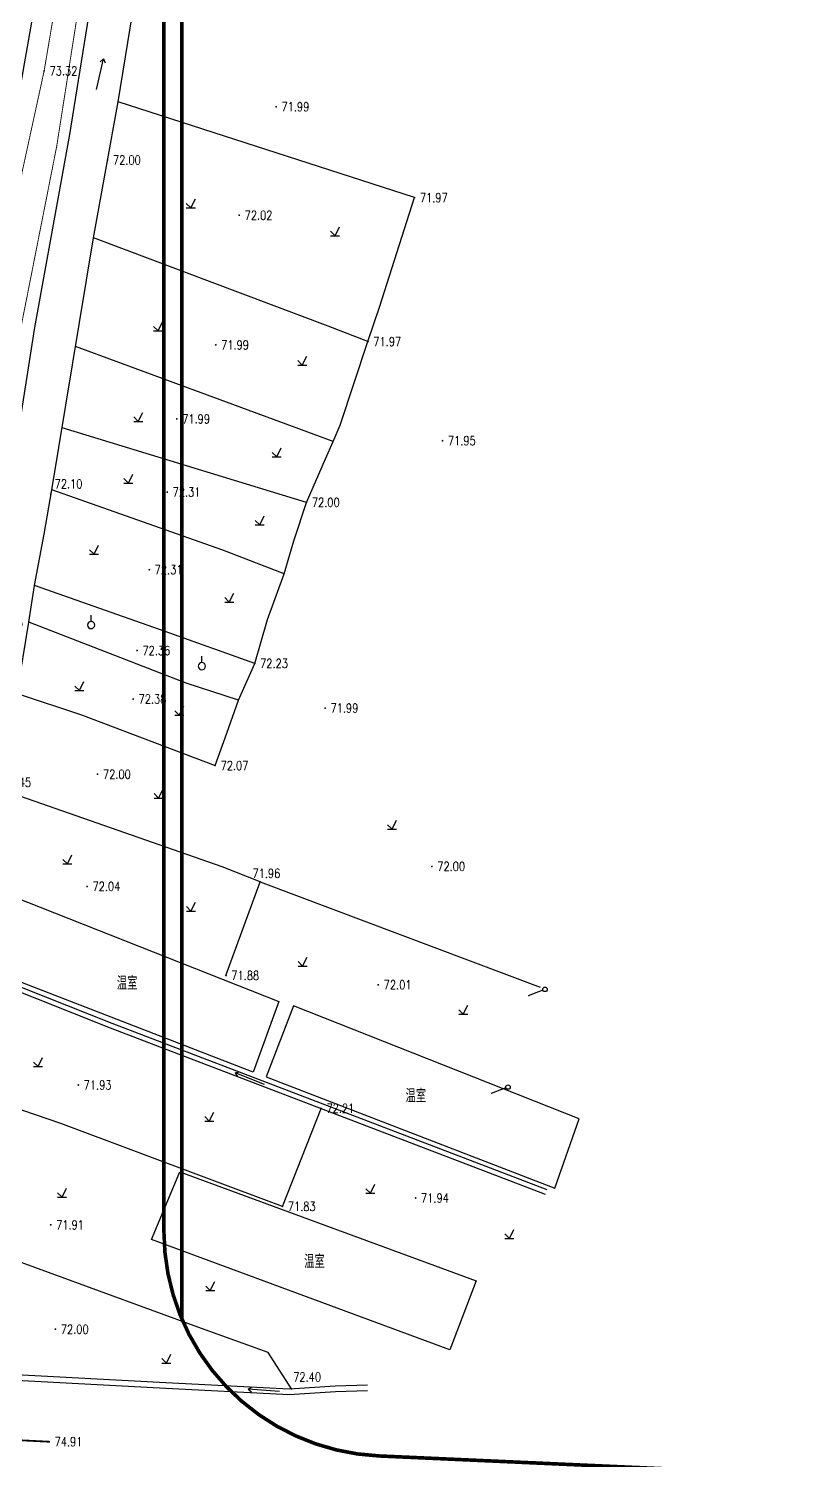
# Model space of a CAD drawing. Extents: x 10519 to 17598, y -625 to 2857.
# Drawn here: x 14029.4 to 14113.5, y 1.3 to 160.2 of the extents above; entities that cross this region are included whole.
import ezdxf
from ezdxf.enums import TextEntityAlignment as Align

# ---------------------------------------------------------------- set-up
doc = ezdxf.new("R2010")
doc.units = 0
doc.header["$MEASUREMENT"] = 0
doc.linetypes.add('X3', pattern=[5, 4, -1])
doc.layers.get('0').update_dxf_attribs({"linetype": 'CONTINUOUS'})
for name, color, linetype in [('00000道路边线', 2, 'CONTINUOUS'), ('0000原地形', 252, 'CONTINUOUS'), ('GCD', 224, 'CONTINUOUS')]:
    doc.layers.add(name, color=color, linetype=linetype)
doc.styles.add('HZ', font='txt8.shx', dxfattribs={"width": 0.8, "bigfont": 'hz.shx'})
doc.styles.get("Standard").update_dxf_attribs({"font": 'txt8.shx', "width": 0.8, "bigfont": 'hz.shx'})
doc.linetypes.add('10421', pattern='A,2,[150,AAA.SHX,S=1,R=0,X=0,Y=1],1e-11', length=2)

# ---------------------------------------------------------------- blocks, each defined once
blk = doc.blocks.new('GC200')
at = {"linetype": 'Continuous', "const_width": 0.2, "flags": 128}
blk.add_lwpolyline([(-0.1, 0, 1), (0.1, 0, 1)], format="xyb", close=True, dxfattribs=at)
blk = doc.blocks.new('gc013c')
at = {"linetype": 'Continuous'}
blk.add_line((0.5, 0), (4, 0), dxfattribs=at)
at = {"linetype": 'Continuous', "const_width": 0.15, "flags": 128}
blk.add_lwpolyline([(3.775, 0, 1), (3.925, 0, 1)], format="xyb", close=True, dxfattribs=at)
blk = doc.blocks.new('gc170')
at = {"linetype": 'Continuous'}
blk.add_circle((0, 0), 0.5, dxfattribs=at)

msp = doc.modelspace()

# ---------------------------------------------------------------- linework, layer by layer
at = {"layer": '00000道路边线', "const_width": 0.4}
for points in [[(13998.4, 562.4, 0.469032), (13977.8, 529.94), (14013.85, 418.14, -0.078123), (14044.38, 223.92), (14044.38, 26.78, 0.401182), (14068.26, 1.81), (14112.17, -0.16), (14293.35, -8.26), (14423.24, -14.07), (14638.87, -23.63), (14928.22, -34.45)], [(14004, 558.08), (13996.01, 557.05, 0.469032), (13979.54, 531.08), (14015.75, 418.75, -0.078123), (14046.38, 223.92), (14046.38, 16.99)]]:
    msp.add_lwpolyline(points, format="xyb", dxfattribs=at)
at = {"layer": '0000原地形', "linetype": 'Continuous'}
for p, q in [((14039.29, 152.08, 71.92), (14044.92, 186.57, 71.92)), ((14033.93, 148.49), (14038.41, 176.46)), ((14033.93, 148.49), (14038.41, 176.46)), ((14036.58, 137.02, 72.57), (14039.29, 152.08, 72.57)), ((14036.58, 137.02, 72.57), (14039.29, 152.08, 72.57)), ((14072.19, 141.47, 71.97), (14039.29, 152.08, 71.97)), ((14072.19, 141.47, 71.97), (14039.29, 152.08, 71.97)), ((14030.06, 127.05), (14033.93, 148.49)), ((14030.06, 127.05), (14033.93, 148.49)), ((14068.29, 129.32, 71.97), (14072.19, 141.47, 71.97)), ((14068.29, 129.32, 71.97), (14072.19, 141.47, 71.97)), ((14031.94, 109.04, 72.57), (14036.58, 137.02, 72.57)), ((14031.94, 109.04, 72.57), (14036.58, 137.02, 72.57)), ((14062.6, 127.21, 72), (14036.58, 137.02, 72)), ((14062.6, 127.21, 72), (14036.58, 137.02, 72)), ((14067.03, 125.49, 71.97), (14068.29, 129.32, 71.97)), ((14067.03, 125.49, 71.97), (14068.29, 129.32, 71.97)), ((14067.03, 125.49, 72), (14062.6, 127.21, 72)), ((14067.03, 125.49, 72), (14062.6, 127.21, 72)), ((14027.37, 109.81), (14030.06, 127.05)), ((14027.37, 109.81), (14030.06, 127.05)), ((14063.15, 114.41, 72), (14034.57, 124.93, 72)), ((14063.15, 114.41, 72), (14034.57, 124.93, 72)), ((14063.94, 116.21, 72), (14067.03, 125.49, 72)), ((14063.94, 116.21, 72), (14067.03, 125.49, 72)), ((14063.15, 114.41, 72), (14063.94, 116.21, 72)), ((14063.15, 114.41, 72), (14063.94, 116.21, 72)), ((14060.2, 107.64, 72.19), (14033.08, 115.9, 72.19)), ((14060.2, 107.64, 72.19), (14033.08, 115.9, 72.19)), ((14062.33, 112.46, 72), (14063.15, 114.41, 72)), ((14062.33, 112.46, 72), (14063.15, 114.41, 72)), ((14060.2, 107.64, 72), (14062.33, 112.46, 72)), ((14060.2, 107.64, 72), (14062.33, 112.46, 72)), ((14031.1, 104.13, 72.57), (14031.94, 109.04, 72.57)), ((14031.85, 108.51, 72.57), (14031.94, 109.04, 72.57)), ((14050.91, 102.33, 72.22), (14031.94, 109.04, 72.22)), ((14058.8, 103.36, 72.19), (14060.2, 107.64, 72.19)), ((14060.13, 107.41, 72.19), (14060.2, 107.64, 72.19)), ((14030.03, 98.43, 72.57), (14031.1, 104.13, 72.57)), ((14057.74, 99.73, 72.19), (14058.8, 103.36, 72.19)), ((14057.74, 99.73, 72.22), (14050.91, 102.33, 72.22)), ((14055.88, 94.65, 72.22), (14057.74, 99.73, 72.22)), ((14029.41, 94.34, 72.57), (14030.03, 98.43, 72.57)), ((14044.53, 93.33, 72.22), (14030.03, 98.43, 72.22)), ((14028.1, 86.45, 72.57), (14029.41, 94.34, 72.57)), ((14046.87, 87.59, 72.22), (14029.41, 94.34, 72.22)), ((14054.46, 89.77, 72.22), (14055.88, 94.65, 72.22)), ((14054.46, 89.77, 72.22), (14044.53, 93.33, 72.22)), ((14052.65, 85.69, 72.22), (14054.46, 89.77, 72.22)), ((14052.65, 85.69, 72.22), (14046.87, 87.59, 72.22)), ((14028.1, 86.45, 72.22), (14035.25, 84.05, 72.22)), ((14051.37, 82.02, 72.22), (14052.65, 85.69, 72.22)), ((14035.25, 84.05, 72.22), (14050.07, 78.44, 72.22)), ((14050.07, 78.44, 72.22), (14051.37, 82.02, 72.22)), ((14050.86, 67.18, 71.88), (14026.14, 75.81, 71.88)), ((14055.06, 65.53, 71.88), (14050.86, 67.18, 71.88)), ((14051.27, 55.14, 71.88), (14055.06, 65.53, 71.88)), ((14055.06, 65.53, 71.88), (14086.12, 53.83, 71.88)), ((14026.04, 54.24), (14038.4, 49.34)), ((14026.2, 54.76), (14038.59, 49.85)), ((14038.4, 49.34), (14061.82, 40.39)), ((14038.59, 49.85), (14062.02, 40.9)), ((14032.93, 38.7), (14020.6, 42.96)), ((14057.53, 29.51, 71.83), (14061.82, 40.39, 71.83)), ((14061.82, 40.39), (14086.68, 30.87)), ((14062.02, 40.9), (14086.87, 31.37)), ((14057.53, 29.51), (14032.93, 38.7)), ((14048.57, 15.97, 72.4), (14024.86, 24.62, 72.4)), ((14055.97, 13.31, 72.4), (14048.57, 15.97, 72.4)), ((14058.54, 9.26, 72.4), (14055.97, 13.31, 72.4)), ((14025.61, 10.33, 72.26), (14043.88, 9.37, 72.26)), ((14025.65, 10.96), (14043.91, 9.99)), ((14043.91, 9.99), (14058.29, 9.25)), ((14058.29, 9.25), (14063.39, 9.58)), ((14063.39, 9.58), (14066.97, 9.71)), ((14043.88, 9.37, 72.26), (14058.29, 8.62, 72.26)), ((14058.29, 8.62, 72.26), (14063.42, 8.96, 72.26)), ((14063.42, 8.96, 72.26), (14066.99, 9.08, 72.26))]:
    msp.add_line(p, q, dxfattribs=at)
at = {"layer": '0000原地形', "linetype": '10421'}
msp.add_line((14025.16, 135.1), (14030.42, 164.91), dxfattribs=at)
msp.add_line((14025.16, 135.1), (14030.42, 164.91), dxfattribs=at)
at = {"layer": '0000原地形'}
for p, q in [((14036.91, 153.47), (14037.69, 156.88)), ((14036.91, 153.47), (14037.69, 156.88)), ((14037.69, 156.88), (14037.32, 156.54)), ((14037.69, 156.88), (14037.32, 156.54)), ((14037.69, 156.88), (14037.88, 156.41)), ((14037.69, 156.88), (14037.88, 156.41)), ((14046.87, 140.82), (14047.37, 140.32)), ((14046.87, 140.82), (14047.37, 140.32)), ((14046.87, 140.32), (14047.87, 140.32)), ((14046.87, 140.32), (14047.87, 140.32)), ((14047.37, 140.32), (14047.87, 141.32)), ((14047.37, 140.32), (14047.87, 141.32)), ((14062.88, 137.73), (14063.38, 137.23)), ((14062.88, 137.73), (14063.38, 137.23)), ((14062.88, 137.23), (14063.88, 137.23)), ((14062.88, 137.23), (14063.88, 137.23)), ((14063.38, 137.23), (14063.88, 138.23)), ((14063.38, 137.23), (14063.88, 138.23)), ((14043.24, 127.17), (14043.74, 126.67)), ((14043.24, 127.17), (14043.74, 126.67)), ((14043.74, 126.67), (14044.24, 127.67)), ((14043.74, 126.67), (14044.24, 127.67)), ((14043.24, 126.67), (14044.24, 126.67)), ((14043.24, 126.67), (14044.24, 126.67)), ((14059.24, 123.38), (14059.74, 122.88)), ((14059.24, 123.38), (14059.74, 122.88)), ((14059.24, 122.88), (14060.24, 122.88)), ((14059.24, 122.88), (14060.24, 122.88)), ((14059.74, 122.88), (14060.24, 123.88)), ((14059.74, 122.88), (14060.24, 123.88)), ((14041.53, 116.62), (14042.03, 117.62)), ((14041.53, 116.62), (14042.03, 117.62)), ((14041.03, 117.12), (14041.53, 116.62)), ((14041.03, 117.12), (14041.53, 116.62)), ((14041.03, 116.62), (14042.03, 116.62)), ((14041.03, 116.62), (14042.03, 116.62)), ((14056.4, 113.19), (14056.9, 112.69)), ((14056.9, 112.69), (14057.4, 113.69)), ((14056.4, 112.69), (14057.4, 112.69)), ((14039.95, 110.28), (14040.45, 109.78)), ((14039.95, 109.78), (14040.95, 109.78)), ((14040.45, 109.78), (14040.95, 110.78)), ((14054.51, 105.65), (14055.01, 105.15)), ((14054.51, 105.15), (14055.51, 105.15)), ((14055.01, 105.15), (14055.51, 106.15)), ((14036.13, 102.38), (14036.63, 101.88)), ((14036.13, 101.88), (14037.13, 101.88)), ((14036.63, 101.88), (14037.13, 102.88)), ((14051.14, 97.08), (14051.64, 96.58)), ((14051.64, 96.58), (14052.14, 97.58)), ((14051.14, 96.58), (14052.14, 96.58)), ((14036.3, 94.43), (14036.3, 95.13)), ((14048.6, 89.86), (14048.6, 90.56)), ((14035, 86.76), (14035.5, 87.76)), ((14034.5, 87.26), (14035, 86.76)), ((14034.5, 86.76), (14035.5, 86.76)), ((14045.59, 84.51), (14046.09, 84.01)), ((14046.09, 84.01), (14046.59, 85.01)), ((14045.59, 84.01), (14046.59, 84.01)), ((14043.29, 75.33), (14043.79, 74.83)), ((14043.29, 74.83), (14044.29, 74.83)), ((14043.79, 74.83), (14044.29, 75.83)), ((14069.21, 71.87), (14069.71, 71.37)), ((14069.71, 71.37), (14070.21, 72.37)), ((14069.21, 71.37), (14070.21, 71.37)), ((14033.67, 67.51), (14034.17, 68.51)), ((14033.17, 68.01), (14033.67, 67.51)), ((14033.17, 67.51), (14034.17, 67.51)), ((14046.88, 62.78), (14047.38, 62.28)), ((14046.88, 62.28), (14047.88, 62.28)), ((14047.38, 62.28), (14047.88, 63.28)), ((14059.28, 56.67), (14059.78, 56.17)), ((14059.28, 56.17), (14060.28, 56.17)), ((14059.78, 56.17), (14060.28, 57.17)), ((14077.1, 51.34), (14077.6, 50.84)), ((14077.6, 50.84), (14078.1, 51.84)), ((14077.1, 50.84), (14078.1, 50.84)), ((14029.92, 45.52), (14030.42, 45.02)), ((14029.92, 45.02), (14030.92, 45.02)), ((14030.42, 45.02), (14030.92, 46.02)), ((14052.28, 44.32), (14052.77, 44.43)), ((14055.53, 43.02), (14052.28, 44.32)), ((14052.28, 44.32), (14052.55, 43.9)), ((14049.41, 38.98), (14049.91, 39.98)), ((14048.91, 39.48), (14049.41, 38.98)), ((14048.91, 38.98), (14049.91, 38.98)), ((14067.3, 30.96), (14067.8, 31.96)), ((14032.58, 31.02), (14033.08, 30.52)), ((14032.58, 30.52), (14033.58, 30.52)), ((14033.08, 30.52), (14033.58, 31.52)), ((14066.8, 31.46), (14067.3, 30.96)), ((14066.8, 30.96), (14067.8, 30.96)), ((14082.22, 26.46), (14082.72, 25.96)), ((14082.22, 25.96), (14083.22, 25.96)), ((14082.72, 25.96), (14083.22, 26.96)), ((14049.02, 20.67), (14049.52, 20.17)), ((14049.52, 20.17), (14050.02, 21.17)), ((14049.02, 20.17), (14050.02, 20.17)), ((14044.66, 12.12), (14045.16, 13.12)), ((14044.16, 12.62), (14044.66, 12.12)), ((14044.16, 12.12), (14045.16, 12.12)), ((14053.72, 9.23), (14054.15, 9.48)), ((14057.21, 8.96), (14053.72, 9.23)), ((14053.72, 9.23), (14054.11, 8.91))]:
    msp.add_line(p, q, dxfattribs=at)
at = {"layer": '0000原地形', "linetype": 'Continuous', "const_width": 0.1, "flags": 128}
for points in [[(14017.79, 51.97), (14016.64, 52.3), (14017.59, 60.08), (14019.89, 72.16), (14022.42, 85.4), (14023.25, 90.84), (14024.07, 99.38), (14026.11, 114.88), (14032.48, 147.14), (14035.67, 167.45), (14037.53, 182.43), (14039.37, 193.92), (14040.09, 199.67), (14041.47, 209.48), (14043.79, 222.46), (14047.84, 245.07), (14050.77, 266.87), (14053.3, 281.6), (14056.98, 305.21), (14060.77, 324.6), (14061.92, 330.32), (14062.92, 337.63), (14063.69, 343.68), (14066.02, 356.38)], [(14025.3, 108.76), (14026.11, 114.88), (14032.48, 147.14), (14035.67, 167.45), (14037.53, 182.43), (14039.37, 193.92), (14040.09, 199.67), (14041.47, 209.48), (14043.79, 222.46), (14047.84, 245.07), (14050.77, 266.87), (14053.3, 281.6), (14056.98, 305.21), (14060.77, 324.6), (14061.92, 330.32), (14062.92, 337.63), (14063.69, 343.68), (14066.02, 356.38)]]:
    msp.add_lwpolyline(points, dxfattribs=at)
at = {"layer": '0000原地形', "linetype": 'X3', "const_width": 0.1, "flags": 128}
for points in [[(14017.22, 91.47), (14018.95, 91.86), (14021.56, 99.66), (14023.62, 115.29), (14026.93, 136.42), (14031.09, 155.53), (14033.17, 167.81), (14035.04, 182.79), (14036.87, 194.27), (14037.6, 200), (14038.6, 210.45), (14041.31, 222.9, -0.000173), (14041.31, 222.9), (14044.76, 242.83)], [(14022.78, 108.86), (14023.62, 115.29), (14026.93, 136.42), (14031.09, 155.53), (14033.17, 167.81), (14035.04, 182.79), (14036.87, 194.27), (14037.6, 200), (14038.6, 210.45), (14041.31, 222.9, -0.000173), (14041.31, 222.9), (14044.76, 242.83)]]:
    msp.add_lwpolyline(points, format="xyb", dxfattribs=at)
at = {"layer": '0000原地形', "linetype": 'Continuous', "flags": 128}
for points, elevation in [([(14057.12, 52.24), (14054.29, 44.41), (14024.05, 56.09), (14026.03, 64.54)], 72), ([(14058.75, 51.75), (14055.73, 43.87), (14087.75, 31.53), (14090.45, 39.22)], 72), ([(14046.15, 33.33), (14079.02, 21.23), (14076.13, 13.59), (14043, 25.83)], 71.92)]:
    msp.add_lwpolyline(points, close=True, dxfattribs=dict(at, elevation=elevation))
at = {"layer": '0000原地形', "linetype": 'Continuous', "const_width": 0.2, "elevation": 148.85, "flags": 128}
msp.add_lwpolyline([(14031.65, 3.39), (14010.59, 4.43), (14009.42, 4.48), (14010.07, 7.61), (14013.28, 25.68), (14017.94, 51.97)], dxfattribs=at)
at = {"layer": '0000原地形', "linetype": 'Continuous', "elevation": 148.85}
msp.add_lwpolyline([(14031.65, 3.39), (14031.65, 3.39)], dxfattribs=at)
at = {"layer": '0000原地形'}
for centre in [(14036.3, 94.03), (14048.6, 89.46)]:
    msp.add_ellipse(centre, major_axis=(-0.283, 0.283), ratio=1, start_param=3.926991, end_param=10.210176, dxfattribs=at)

# ---------------------------------------------------------------- block references
at = {"layer": '0000原地形', "linetype": 'Continuous', "yscale": 0.5}
for p, xscale, rotation in [((14086.68, 53.59), 0.4999999999406573, 200.8401261152154), ((14082.56, 42.75), 0.4999999999980617, 200.6058983185738)]:
    msp.add_blockref('gc013c', p, dxfattribs=dict(at, xscale=xscale, rotation=rotation))
at = {"layer": '0000原地形', "linetype": 'Continuous', "xscale": 0.5, "yscale": 0.5}
for p in [(14086.68, 53.59), (14082.56, 42.75)]:
    msp.add_blockref('gc170', p, dxfattribs=at)
at = {"layer": 'GCD', "linetype": 'Continuous'}
ref = msp.add_blockref('GC200', (14031.09, 155.53, 73.32), dxfattribs=dict(at, xscale=0.5, yscale=0.5, zscale=0.5))
ref.add_attrib('height', '73.32', dxfattribs={"linetype": 'Continuous', "height": 1, "style": 'HZ', "width": 0.8}).set_placement((14031.69, 155.53, 73.32), align=Align.MIDDLE_LEFT)
ref = msp.add_blockref('GC200', (14031.09, 155.53, 73.32), dxfattribs=dict(at, xscale=0.5, yscale=0.5, zscale=0.5))
ref.add_attrib('height', '73.32', dxfattribs={"linetype": 'Continuous', "height": 1, "style": 'HZ', "width": 0.8}).set_placement((14031.69, 155.53, 73.32), align=Align.MIDDLE_LEFT)
ref = msp.add_blockref('GC200', (14056.83, 151.55, 71.98), dxfattribs=dict(at, xscale=0.5, yscale=0.5, zscale=0.5))
ref.add_attrib('height', '71.99', dxfattribs={"linetype": 'Continuous', "height": 1, "style": 'HZ', "width": 0.8}).set_placement((14057.43, 151.55, 71.98), align=Align.MIDDLE_LEFT)
ref = msp.add_blockref('GC200', (14056.83, 151.55, 71.98), dxfattribs=dict(at, xscale=0.5, yscale=0.5, zscale=0.5))
ref.add_attrib('height', '71.99', dxfattribs={"linetype": 'Continuous', "height": 1, "style": 'HZ', "width": 0.8}).set_placement((14057.43, 151.55, 71.98), align=Align.MIDDLE_LEFT)
ref = msp.add_blockref('GC200', (14038.13, 145.65, 72), dxfattribs=dict(at, xscale=0.5, yscale=0.5, zscale=0.5))
ref.add_attrib('height', '72.00', dxfattribs={"linetype": 'Continuous', "height": 1, "style": 'HZ', "width": 0.8}).set_placement((14038.73, 145.65, 72), align=Align.MIDDLE_LEFT)
ref = msp.add_blockref('GC200', (14038.13, 145.65, 72), dxfattribs=dict(at, xscale=0.5, yscale=0.5, zscale=0.5))
ref.add_attrib('height', '72.00', dxfattribs={"linetype": 'Continuous', "height": 1, "style": 'HZ', "width": 0.8}).set_placement((14038.73, 145.65, 72), align=Align.MIDDLE_LEFT)
ref = msp.add_blockref('GC200', (14072.19, 141.47, 71.97), dxfattribs=dict(at, xscale=0.5, yscale=0.5, zscale=0.5))
ref.add_attrib('height', '71.97', dxfattribs={"linetype": 'Continuous', "height": 1, "style": 'HZ', "width": 0.8}).set_placement((14072.79, 141.47, 71.97), align=Align.MIDDLE_LEFT)
ref = msp.add_blockref('GC200', (14072.19, 141.47, 71.97), dxfattribs=dict(at, xscale=0.5, yscale=0.5, zscale=0.5))
ref.add_attrib('height', '71.97', dxfattribs={"linetype": 'Continuous', "height": 1, "style": 'HZ', "width": 0.8}).set_placement((14072.79, 141.47, 71.97), align=Align.MIDDLE_LEFT)
ref = msp.add_blockref('GC200', (14052.74, 139.51, 72.02), dxfattribs=dict(at, xscale=0.5, yscale=0.5, zscale=0.5))
ref.add_attrib('height', '72.02', dxfattribs={"linetype": 'Continuous', "height": 1, "style": 'HZ', "width": 0.8}).set_placement((14053.34, 139.51, 72.02), align=Align.MIDDLE_LEFT)
ref = msp.add_blockref('GC200', (14052.74, 139.51, 72.02), dxfattribs=dict(at, xscale=0.5, yscale=0.5, zscale=0.5))
ref.add_attrib('height', '72.02', dxfattribs={"linetype": 'Continuous', "height": 1, "style": 'HZ', "width": 0.8}).set_placement((14053.34, 139.51, 72.02), align=Align.MIDDLE_LEFT)
ref = msp.add_blockref('GC200', (14050.13, 125.12, 71.99), dxfattribs=dict(at, xscale=0.5, yscale=0.5, zscale=0.5))
ref.add_attrib('height', '71.99', dxfattribs={"linetype": 'Continuous', "height": 1, "style": 'HZ', "width": 0.8}).set_placement((14050.73, 125.12, 71.99), align=Align.MIDDLE_LEFT)
ref = msp.add_blockref('GC200', (14050.13, 125.12, 71.99), dxfattribs=dict(at, xscale=0.5, yscale=0.5, zscale=0.5))
ref.add_attrib('height', '71.99', dxfattribs={"linetype": 'Continuous', "height": 1, "style": 'HZ', "width": 0.8}).set_placement((14050.73, 125.12, 71.99), align=Align.MIDDLE_LEFT)
ref = msp.add_blockref('GC200', (14067.03, 125.49, 71.97), dxfattribs=dict(at, xscale=0.5, yscale=0.5, zscale=0.5))
ref.add_attrib('height', '71.97', dxfattribs={"linetype": 'Continuous', "height": 1, "style": 'HZ', "width": 0.8}).set_placement((14067.63, 125.49, 71.97), align=Align.MIDDLE_LEFT)
ref = msp.add_blockref('GC200', (14067.03, 125.49, 71.97), dxfattribs=dict(at, xscale=0.5, yscale=0.5, zscale=0.5))
ref.add_attrib('height', '71.97', dxfattribs={"linetype": 'Continuous', "height": 1, "style": 'HZ', "width": 0.8}).set_placement((14067.63, 125.49, 71.97), align=Align.MIDDLE_LEFT)
ref = msp.add_blockref('GC200', (14045.81, 116.91, 71.98), dxfattribs=dict(at, xscale=0.5, yscale=0.5, zscale=0.5))
ref.add_attrib('height', '71.99', dxfattribs={"linetype": 'Continuous', "height": 1, "style": 'HZ', "width": 0.8}).set_placement((14046.41, 116.91, 71.98), align=Align.MIDDLE_LEFT)
ref = msp.add_blockref('GC200', (14045.81, 116.91, 71.98), dxfattribs=dict(at, xscale=0.5, yscale=0.5, zscale=0.5))
ref.add_attrib('height', '71.99', dxfattribs={"linetype": 'Continuous', "height": 1, "style": 'HZ', "width": 0.8}).set_placement((14046.41, 116.91, 71.98), align=Align.MIDDLE_LEFT)
ref = msp.add_blockref('GC200', (14075.3, 114.49, 71.95), dxfattribs=dict(at, xscale=0.5, yscale=0.5, zscale=0.5))
ref.add_attrib('height', '71.95', dxfattribs={"linetype": 'Continuous', "height": 1, "style": 'HZ', "width": 0.8}).set_placement((14075.9, 114.49, 71.95), align=Align.MIDDLE_LEFT)
ref = msp.add_blockref('GC200', (14075.3, 114.49, 71.95), dxfattribs=dict(at, xscale=0.5, yscale=0.5, zscale=0.5))
ref.add_attrib('height', '71.95', dxfattribs={"linetype": 'Continuous', "height": 1, "style": 'HZ', "width": 0.8}).set_placement((14075.9, 114.49, 71.95), align=Align.MIDDLE_LEFT)
ref = msp.add_blockref('GC200', (14031.94, 109.04, 72.1), dxfattribs=dict(at, xscale=0.5, yscale=0.5, zscale=0.5))
ref.add_attrib('height', '72.10', dxfattribs={"linetype": 'Continuous', "height": 1, "style": 'HZ', "width": 0.8}).set_placement((14032.26, 109.7, 72.1), align=Align.MIDDLE_LEFT)
ref = msp.add_blockref('GC200', (14044.75, 108.79, 72.31), dxfattribs=dict(at, xscale=0.5, yscale=0.5, zscale=0.5))
ref.add_attrib('height', '72.31', dxfattribs={"linetype": 'Continuous', "height": 1, "style": 'HZ', "width": 0.8}).set_placement((14045.35, 108.79, 72.31), align=Align.MIDDLE_LEFT)
ref = msp.add_blockref('GC200', (14060.2, 107.64, 72), dxfattribs=dict(at, xscale=0.5, yscale=0.5, zscale=0.5))
ref.add_attrib('height', '72.00', dxfattribs={"linetype": 'Continuous', "height": 1, "style": 'HZ', "width": 0.8}).set_placement((14060.8, 107.64, 72), align=Align.MIDDLE_LEFT)
ref = msp.add_blockref('GC200', (14042.76, 100.17, 72.31), dxfattribs=dict(at, xscale=0.5, yscale=0.5, zscale=0.5))
ref.add_attrib('height', '72.31', dxfattribs={"linetype": 'Continuous', "height": 1, "style": 'HZ', "width": 0.8}).set_placement((14043.36, 100.17, 72.31), align=Align.MIDDLE_LEFT)
ref = msp.add_blockref('GC200', (14029.41, 94.34, 72.15), dxfattribs=dict(at, xscale=0.5, yscale=0.5, zscale=0.5))
ref.add_attrib('height', '72.15', dxfattribs={"linetype": 'Continuous', "height": 1, "style": 'HZ', "width": 0.8}).set_placement((14025.68, 94.28, 72.15), align=Align.MIDDLE_LEFT)
ref = msp.add_blockref('GC200', (14041.4, 91.2, 72.36), dxfattribs=dict(at, xscale=0.5, yscale=0.5, zscale=0.5))
ref.add_attrib('height', '72.36', dxfattribs={"linetype": 'Continuous', "height": 1, "style": 'HZ', "width": 0.8}).set_placement((14042, 91.2, 72.36), align=Align.MIDDLE_LEFT)
ref = msp.add_blockref('GC200', (14054.46, 89.77, 72.23), dxfattribs=dict(at, xscale=0.5, yscale=0.5, zscale=0.5))
ref.add_attrib('height', '72.23', dxfattribs={"linetype": 'Continuous', "height": 1, "style": 'HZ', "width": 0.8}).set_placement((14055.06, 89.77, 72.23), align=Align.MIDDLE_LEFT)
ref = msp.add_blockref('GC200', (14040.97, 85.82, 72.38), dxfattribs=dict(at, xscale=0.5, yscale=0.5, zscale=0.5))
ref.add_attrib('height', '72.38', dxfattribs={"linetype": 'Continuous', "height": 1, "style": 'HZ', "width": 0.8}).set_placement((14041.57, 85.82, 72.38), align=Align.MIDDLE_LEFT)
ref = msp.add_blockref('GC200', (14062.27, 84.81, 71.99), dxfattribs=dict(at, xscale=0.5, yscale=0.5, zscale=0.5))
ref.add_attrib('height', '71.99', dxfattribs={"linetype": 'Continuous', "height": 1, "style": 'HZ', "width": 0.8}).set_placement((14062.87, 84.81, 71.99), align=Align.MIDDLE_LEFT)
ref = msp.add_blockref('GC200', (14037.02, 77.47, 72), dxfattribs=dict(at, xscale=0.5, yscale=0.5, zscale=0.5))
ref.add_attrib('height', '72.00', dxfattribs={"linetype": 'Continuous', "height": 1, "style": 'HZ', "width": 0.8}).set_placement((14037.62, 77.47, 72), align=Align.MIDDLE_LEFT)
ref = msp.add_blockref('GC200', (14050.07, 78.44, 72.07), dxfattribs=dict(at, xscale=0.5, yscale=0.5, zscale=0.5))
ref.add_attrib('height', '72.07', dxfattribs={"linetype": 'Continuous', "height": 1, "style": 'HZ', "width": 0.8}).set_placement((14050.67, 78.44, 72.07), align=Align.MIDDLE_LEFT)
ref = msp.add_blockref('GC200', (14026.14, 75.81, 71.45), dxfattribs=dict(at, xscale=0.5, yscale=0.5, zscale=0.5))
ref.add_attrib('height', '71.45', dxfattribs={"linetype": 'Continuous', "height": 1, "style": 'HZ', "width": 0.8}).set_placement((14026.57, 76.57, 71.45), align=Align.MIDDLE_LEFT)
ref = msp.add_blockref('GC200', (14055.06, 65.53, 71.96), dxfattribs=dict(at, xscale=0.5, yscale=0.5, zscale=0.5))
ref.add_attrib('height', '71.96', dxfattribs={"linetype": 'Continuous', "height": 1, "style": 'HZ', "width": 0.8}).set_placement((14054.21, 66.47, 71.96), align=Align.MIDDLE_LEFT)
ref = msp.add_blockref('GC200', (14074.12, 67.24, 72), dxfattribs=dict(at, xscale=0.5, yscale=0.5, zscale=0.5))
ref.add_attrib('height', '72.00', dxfattribs={"linetype": 'Continuous', "height": 1, "style": 'HZ', "width": 0.8}).set_placement((14074.72, 67.24, 72), align=Align.MIDDLE_LEFT)
ref = msp.add_blockref('GC200', (14035.86, 65.02, 72.04), dxfattribs=dict(at, xscale=0.5, yscale=0.5, zscale=0.5))
ref.add_attrib('height', '72.04', dxfattribs={"linetype": 'Continuous', "height": 1, "style": 'HZ', "width": 0.8}).set_placement((14036.46, 65.02, 72.04), align=Align.MIDDLE_LEFT)
ref = msp.add_blockref('GC200', (14051.27, 55.14, 71.88), dxfattribs=dict(at, xscale=0.5, yscale=0.5, zscale=0.5))
ref.add_attrib('height', '71.88', dxfattribs={"linetype": 'Continuous', "height": 1, "style": 'HZ', "width": 0.8}).set_placement((14051.87, 55.14, 71.88), align=Align.MIDDLE_LEFT)
ref = msp.add_blockref('GC200', (14068.17, 54.1, 72.01), dxfattribs=dict(at, xscale=0.5, yscale=0.5, zscale=0.5))
ref.add_attrib('height', '72.01', dxfattribs={"linetype": 'Continuous', "height": 1, "style": 'HZ', "width": 0.8}).set_placement((14068.77, 54.1, 72.01), align=Align.MIDDLE_LEFT)
ref = msp.add_blockref('GC200', (14034.88, 42.98, 71.93), dxfattribs=dict(at, xscale=0.5, yscale=0.5, zscale=0.5))
ref.add_attrib('height', '71.93', dxfattribs={"linetype": 'Continuous', "height": 1, "style": 'HZ', "width": 0.8}).set_placement((14035.48, 42.98, 71.93), align=Align.MIDDLE_LEFT)
ref = msp.add_blockref('GC200', (14061.82, 40.39, 72.2), dxfattribs=dict(at, xscale=0.5, yscale=0.5, zscale=0.5))
ref.add_attrib('height', '72.21', dxfattribs={"linetype": 'Continuous', "height": 1, "style": 'HZ', "width": 0.8}).set_placement((14062.42, 40.39, 72.2), align=Align.MIDDLE_LEFT)
ref = msp.add_blockref('GC200', (14072.32, 30.44, 71.94), dxfattribs=dict(at, xscale=0.5, yscale=0.5, zscale=0.5))
ref.add_attrib('height', '71.94', dxfattribs={"linetype": 'Continuous', "height": 1, "style": 'HZ', "width": 0.8}).set_placement((14072.92, 30.44, 71.94), align=Align.MIDDLE_LEFT)
ref = msp.add_blockref('GC200', (14057.53, 29.51, 71.83), dxfattribs=dict(at, xscale=0.5, yscale=0.5, zscale=0.5))
ref.add_attrib('height', '71.83', dxfattribs={"linetype": 'Continuous', "height": 1, "style": 'HZ', "width": 0.8}).set_placement((14058.13, 29.51, 71.83), align=Align.MIDDLE_LEFT)
ref = msp.add_blockref('GC200', (14031.82, 27.46, 71.91), dxfattribs=dict(at, xscale=0.5, yscale=0.5, zscale=0.5))
ref.add_attrib('height', '71.91', dxfattribs={"linetype": 'Continuous', "height": 1, "style": 'HZ', "width": 0.8}).set_placement((14032.42, 27.46, 71.91), align=Align.MIDDLE_LEFT)
ref = msp.add_blockref('GC200', (14032.34, 15.88, 72), dxfattribs=dict(at, xscale=0.5, yscale=0.5, zscale=0.5))
ref.add_attrib('height', '72.00', dxfattribs={"linetype": 'Continuous', "height": 1, "style": 'HZ', "width": 0.8}).set_placement((14032.94, 15.88, 72), align=Align.MIDDLE_LEFT)
ref = msp.add_blockref('GC200', (14058.54, 9.26, 72.4), dxfattribs=dict(at, xscale=0.5, yscale=0.5, zscale=0.5))
ref.add_attrib('height', '72.40', dxfattribs={"linetype": 'Continuous', "height": 1, "style": 'HZ', "width": 0.8}).set_placement((14058.73, 10.57, 72.4), align=Align.MIDDLE_LEFT)
ref = msp.add_blockref('GC200', (14031.65, 3.39, 148.89), dxfattribs=dict(at, xscale=0.5, yscale=0.5, zscale=0.5))
ref.add_attrib('height', '74.91', dxfattribs={"linetype": 'Continuous', "height": 1, "style": 'HZ', "width": 0.8}).set_placement((14032.25, 3.39, 148.89), align=Align.MIDDLE_LEFT)

# ---------------------------------------------------------------- texts
at = {"layer": '0000原地形', "linetype": 'Continuous', "width": 0.8}
for p in [(14040.3, 54.37), (14072.34, 41.87), (14061.09, 23.48)]:
    msp.add_text('温室', height=1.5, dxfattribs=at).set_placement(p, align=Align.MIDDLE)

doc.saveas('drawing.dxf')
